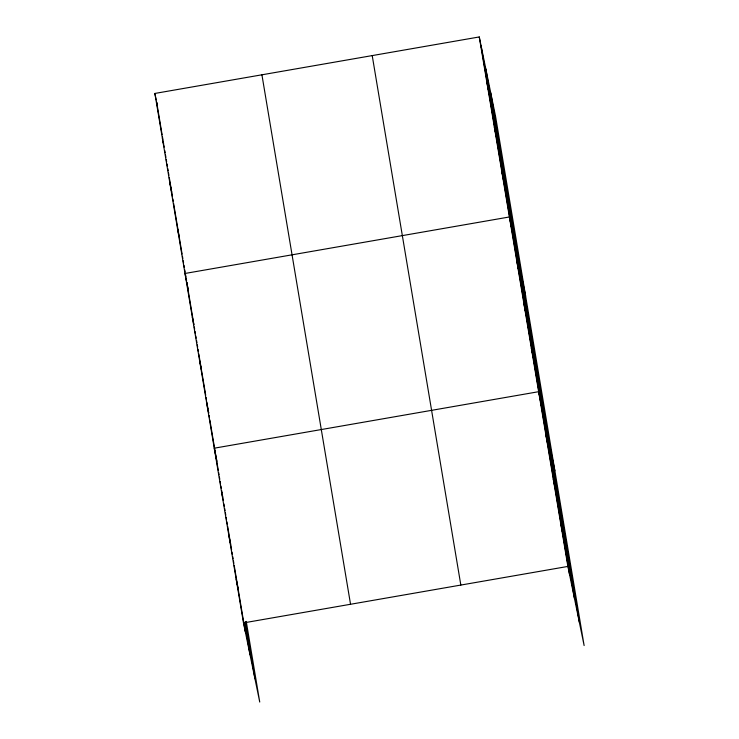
<?xml version="1.0" encoding="UTF-8"?>
<svg xmlns="http://www.w3.org/2000/svg" width="739" height="739" viewBox="0 0 739 739"><rect width="100%" height="100%" fill="white"/><g stroke="black" fill="none" stroke-linecap="round" stroke-linejoin="round"><path stroke-width="1.11" d="M246.244 621.407L259.74 702.05L243.491 622.912L154.876 93.447L479.26 36.95L495.509 116.088L584.124 645.553L567.885 566.425L479.26 36.95M243.491 622.912L567.885 566.425M486.798 81.955L488.581 90.648M494.326 126.96L496.109 135.653M501.864 171.965L503.647 180.658M525.632 296.108L509.393 216.97L185.009 273.467L186.561 281.069L186.219 278.779M516.7 260.655L518.492 269.338M524.016 304.329L525.798 313.022M531.323 348.014L533.115 356.706M554.878 470.826L538.639 391.698L214.245 448.194L216.943 461.302M545.945 435.382L547.728 444.065M553.262 479.057L555.044 487.749M560.568 522.741L562.351 531.424M154.876 93.447L156.206 99.959M157.111 104.347L156.659 102.13L162.118 134.757M162.404 138.452L164.187 147.135M169.942 183.457L171.725 192.14M177.471 228.462L179.254 237.145L173.61 203.391M187.244 284.367L186.791 282.15L193.165 320.236M187.697 286.584L188.149 288.792M192.316 317.142L193.877 324.744L193.535 322.472M199.622 360.826L201.414 369.518L198.782 353.833M206.938 404.51L208.721 413.193L208.343 410.958M221.561 491.869L223.344 500.562M228.868 535.553L230.66 544.246M236.184 579.237L237.967 587.921M490.733 92.837L579.358 622.312M485.819 68.884L574.443 598.359M481.043 45.642L569.667 575.108M372.216 55.591L460.831 585.066M261.92 74.805L350.545 604.271M245.403 621.684L254.964 678.799M244.618 622.367L250.05 654.856M162.497 137.011L162.866 139.265M163.245 141.509L163.624 143.763M164.751 150.516L165.13 152.761M165.508 155.014L165.887 157.259M166.257 159.513L166.635 161.767M167.014 164.012L167.393 166.266M167.771 168.51L168.141 170.764M168.52 173.018L168.898 175.263M169.277 177.517L172.473 196.639M172.852 198.893L173.231 201.147M179.438 238.272L182.08 254.022M182.459 256.276L182.829 258.521M183.207 260.775L183.586 263.029M183.965 265.273L184.344 267.527M184.713 269.772L185.092 272.026M185.471 274.28L185.849 276.525M194.283 326.952L194.662 329.197M195.041 331.432L195.41 333.677M195.789 335.912L196.158 338.157M196.537 340.393L196.907 342.637M197.285 344.873L197.664 347.118M198.034 349.353L198.412 351.598M201.599 370.636L205.719 395.273M206.098 397.517L206.477 399.753M206.846 401.998L207.225 404.233M207.594 406.478L207.973 408.713M209.1 415.438L209.47 417.674M209.848 419.918L218.282 470.318M218.661 472.563L219.03 474.798M219.409 477.043L219.779 479.278M220.157 481.523L220.536 483.759M220.906 486.003L221.284 488.239M221.654 490.484L222.033 492.719M222.411 494.964L222.781 497.199M223.908 503.924L224.277 506.16M224.656 508.404L225.035 510.64M225.404 512.884L225.783 515.12M226.152 517.365L226.531 519.6M226.91 521.845L227.279 524.08M227.658 526.325L231.593 549.844M231.972 552.079L232.342 554.324M232.72 556.559L233.09 558.804M233.469 561.04L233.847 563.284M234.217 565.52L245.274 631.605"/></g></svg>
